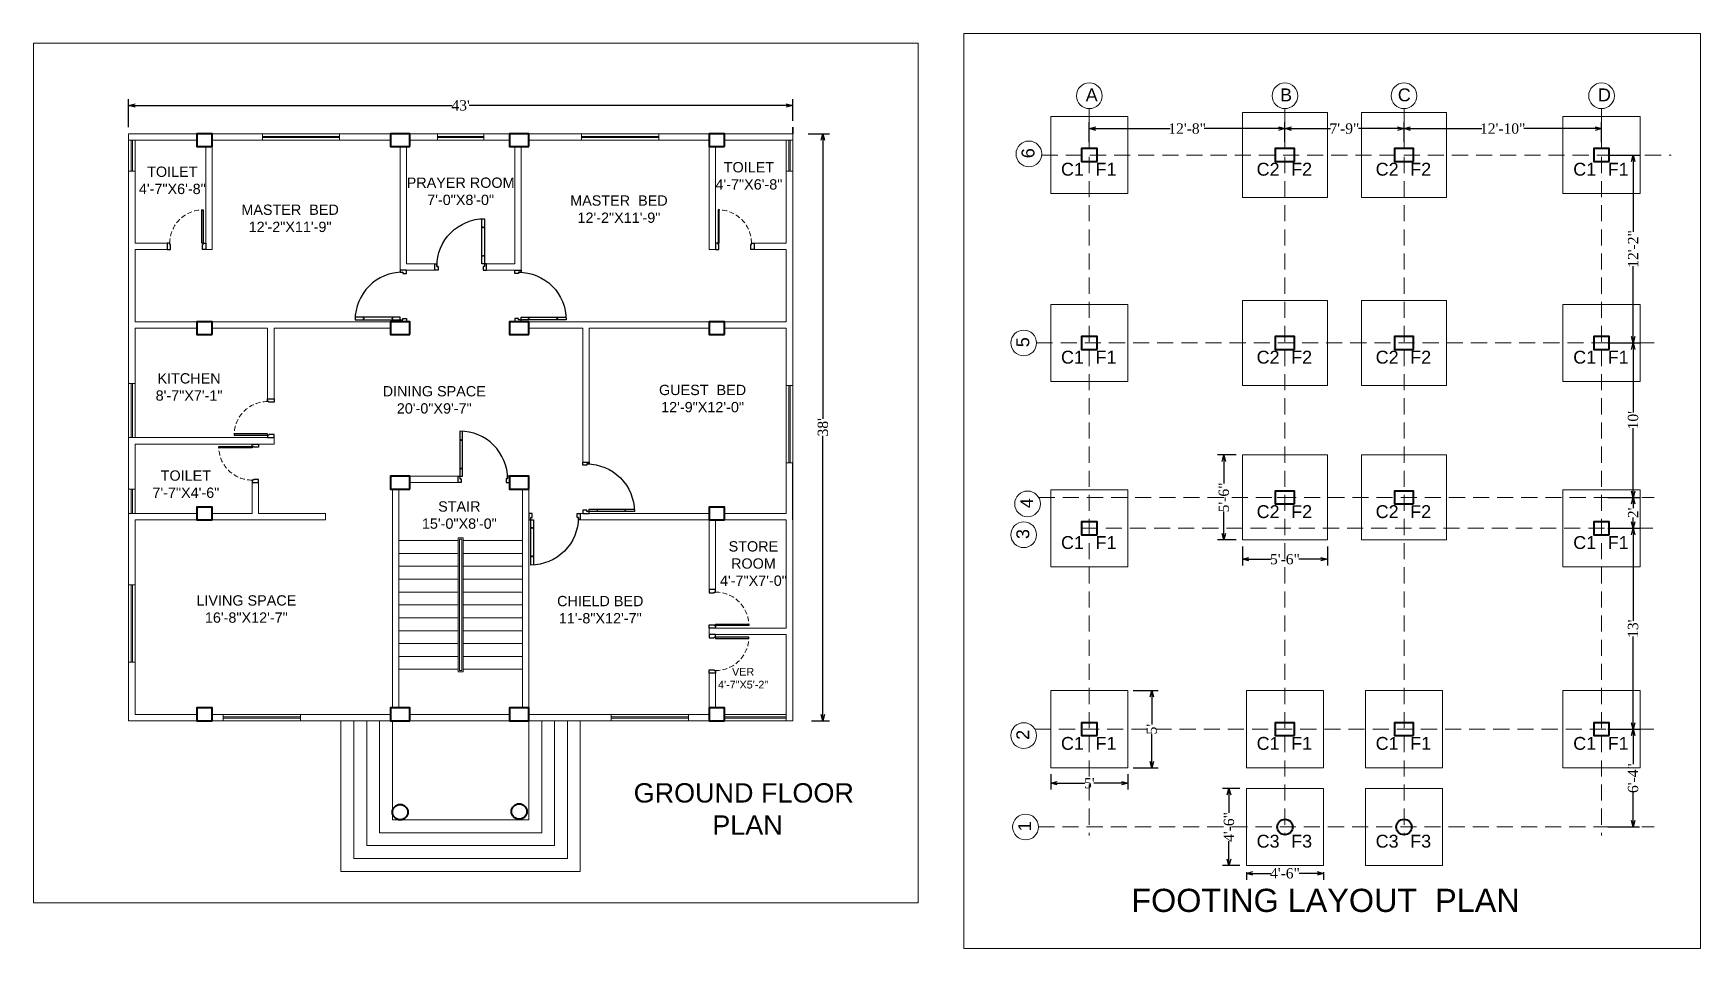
# Model space of a CAD drawing. Header units: inches. Extents: x -163735 to 106394, y -4543 to 35159.
# Drawn here: x -53164 to -51869, y 14918 to 15629 of the extents above; entities that cross this region are included whole.
import ezdxf

# ---------------------------------------------------------------- set-up
doc = ezdxf.new("R2010")
doc.units = ezdxf.units.IN
doc.header["$MEASUREMENT"] = 0
doc.linetypes.add('DASHED2', pattern=[0.375, 0.25, -0.125])
doc.linetypes.add('HIDDEN', pattern=[0.375, 0.25, -0.125])
for name, color, linetype, lineweight in [('A-illustr-FURNITURE', 34, 'Continuous', 0), ('COLUM', 1, 'Continuous', 0), ('Dimenson', 16, 'Continuous', 9), ('wall', 7, 'Continuous', 15), ('WALL 1', 5, 'Continuous', 20), ('wall hatch', 7, 'Continuous', 9)]:
    doc.layers.add(name, color=color, linetype=linetype, lineweight=lineweight)
doc.layers.add('door', color=210, linetype='Continuous')
doc.styles.get("Standard").update_dxf_attribs({"font": 'times.ttf'})
doc.styles.add('style1', font='swissbo.ttf')
doc.dimstyles.new('FEET', dxfattribs={"dimtxt": 8, "dimasz": 5, "dimexe": 5, "dimexo": 5, "dimgap": 0.09, "dimtad": 0, "dimdec": 0, "dimzin": 0, "dimdsep": 46, "dimlunit": 4, "dimtxsty": 'Standard', "dimblk": 'OPEN30', "dimcen": 0.09, "dimadec": 0, "dimazin": 0, "dimtfac": 1, "dimtdec": 0, "dimtofl": 0, "dimtmove": 0, "dimatfit": 3, "dimfxl": 0.18, "dimtolj": 1, "dimtzin": 0, "dimarcsym": 0})

# ---------------------------------------------------------------- blocks, each defined once
blk = doc.blocks.new('D540')
at = {"layer": 'door', "linetype": 'Continuous'}
for p, q in [((1.5, 33.4), (2.2, 33.4)), ((2.2, 33.4), (2.2, 32.9)), ((2.2, 32.9), (2.8, 32.9)), ((2.8, 32.9), (2.8, 33.4)), ((2.8, 33.4), (3.5, 33.4)), ((1.5, 10.8), (2.2, 10.8)), ((2.2, 11.3), (2.8, 11.3)), ((2.2, 10.8), (2.2, 11.3)), ((2.8, 11.3), (2.8, 10.8)), ((2.8, 10.8), (3.5, 10.8))]:
    blk.add_line(p, q, dxfattribs=at)
at = {"layer": 'door'}
blk.add_lwpolyline([(38.5, 3, 0.414214), (1.5, 40), (1.5, 5), (3.5, 5), (3.5, 39.9)], format="xyb", dxfattribs=at)
for points in [[(2.5, 3), (2.5, 0), (0, 0), (0, 5), (1.5, 5), (1.5, 3)], [(37.5, 3), (37.5, 0), (40, 0), (40, 5), (38.5, 5), (38.5, 3)]]:
    blk.add_lwpolyline(points, close=True, dxfattribs=at)
blk = doc.blocks.new('Door-26')
at = {"layer": 'door'}
for points in [[(-4, 27.5), (-4, 28), (-5, 28), (-5, 30), (0, 30), (0, 27.5)], [(-5, 3), (-31, 3), (-31, 2), (-5, 2)], [(-4, 2.5), (-4, 2), (-5, 2), (-5, 0), (0, 0), (0, 2.5)]]:
    blk.add_lwpolyline(points, close=True, dxfattribs=at)
at = {"layer": 'door', "linetype": 'DASHED2', "lineweight": 9, "ltscale": 15}
blk.add_arc((-5, 2), 26, 90, 180, dxfattribs=at)
blk = doc.blocks.new('_Open30')
at = {"color": 0, "linetype": 'ByBlock', "lineweight": -2}
for p, q in [((-1, 0.27), (0, 0)), ((0, 0), (-1, -0.27)), ((0, 0), (-1, 0))]:
    blk.add_line(p, q, dxfattribs=at)
blk = doc.blocks.new('*D278')
at = {"layer": 'Defpoints', "color": 0, "lineweight": 30}
for p in [(-52574.5, 15573), (-53090.5, 15551), (-52574.5, 15556)]:
    blk.add_point(p, dxfattribs=at)
at = {"layer": 'wall', "color": 0, "lineweight": -2}
for p, q in [((-53090.5, 15556), (-53090.5, 15578)), ((-53085.5, 15573), (-52839.2, 15573)), ((-52579.5, 15573), (-52825.8, 15573)), ((-52574.5, 15561), (-52574.5, 15578))]:
    blk.add_line(p, q, dxfattribs=at)
at = {"layer": 'wall', "color": 0, "lineweight": -2, "xscale": 5, "yscale": 5, "zscale": 5, "rotation": 180}
blk.add_blockref('_Open30', (-53090.5, 15573), dxfattribs=at)
at = {"layer": 'wall', "color": 0, "lineweight": -2, "xscale": 5, "yscale": 5, "zscale": 5}
blk.add_blockref('_Open30', (-52574.5, 15573), dxfattribs=at)
at = {"layer": 'wall', "color": 0, "lineweight": 30, "insert": (-52832.5, 15573), "char_height": 8, "attachment_point": 5}
blk.add_mtext("\\A1;43'", dxfattribs=at)
blk = doc.blocks.new('*D279')
at = {"layer": 'Defpoints', "color": 0, "lineweight": 30}
for p in [(-52192, 15555), (-52344, 15539.5), (-52192, 15539.5)]:
    blk.add_point(p, dxfattribs=at)
at = {"layer": 'wall', "color": 0, "lineweight": -2}
for p, q in [((-52344, 15544.5), (-52344, 15560)), ((-52192, 15544.5), (-52192, 15560)), ((-52339, 15555), (-52281.3, 15555)), ((-52197, 15555), (-52254.7, 15555))]:
    blk.add_line(p, q, dxfattribs=at)
at = {"layer": 'wall', "color": 0, "lineweight": -2, "xscale": 5, "yscale": 5, "zscale": 5, "rotation": 180}
blk.add_blockref('_Open30', (-52344, 15555), dxfattribs=at)
at = {"layer": 'wall', "color": 0, "lineweight": -2, "xscale": 5, "yscale": 5, "zscale": 5}
blk.add_blockref('_Open30', (-52192, 15555), dxfattribs=at)
at = {"layer": 'wall', "color": 0, "lineweight": 30, "insert": (-52268, 15555), "char_height": 8, "attachment_point": 5}
blk.add_mtext('\\A1;12\'-8"', dxfattribs=at)
blk = doc.blocks.new('*D280')
at = {"layer": 'Defpoints', "color": 0, "lineweight": 30}
for p in [(-52099.5, 15555), (-52192, 15539.5), (-52099.5, 15539.5)]:
    blk.add_point(p, dxfattribs=at)
at = {"layer": 'wall', "color": 0, "lineweight": -2}
for p, q in [((-52192, 15544.5), (-52192, 15560)), ((-52099.5, 15544.5), (-52099.5, 15560)), ((-52187, 15555), (-52156.6, 15555)), ((-52104.5, 15555), (-52134.9, 15555))]:
    blk.add_line(p, q, dxfattribs=at)
at = {"layer": 'wall', "color": 0, "lineweight": -2, "xscale": 5, "yscale": 5, "zscale": 5, "rotation": 180}
blk.add_blockref('_Open30', (-52192, 15555), dxfattribs=at)
at = {"layer": 'wall', "color": 0, "lineweight": -2, "xscale": 5, "yscale": 5, "zscale": 5}
blk.add_blockref('_Open30', (-52099.5, 15555), dxfattribs=at)
at = {"layer": 'wall', "color": 0, "lineweight": 30, "insert": (-52145.8, 15555), "char_height": 8, "attachment_point": 5}
blk.add_mtext('\\A1;7\'-9"', dxfattribs=at)
blk = doc.blocks.new('*D281')
at = {"layer": 'Defpoints', "color": 0, "lineweight": 30}
for p in [(-51946, 15555), (-52099.5, 15539.5), (-51946, 15539.5)]:
    blk.add_point(p, dxfattribs=at)
at = {"layer": 'wall', "color": 0, "lineweight": -2}
for p, q in [((-52099.5, 15544.5), (-52099.5, 15560)), ((-51946, 15544.5), (-51946, 15560)), ((-52094.5, 15555), (-52039, 15555)), ((-51951, 15555), (-52006.5, 15555))]:
    blk.add_line(p, q, dxfattribs=at)
at = {"layer": 'wall', "color": 0, "lineweight": -2, "xscale": 5, "yscale": 5, "zscale": 5, "rotation": 180}
blk.add_blockref('_Open30', (-52099.5, 15555), dxfattribs=at)
at = {"layer": 'wall', "color": 0, "lineweight": -2, "xscale": 5, "yscale": 5, "zscale": 5}
blk.add_blockref('_Open30', (-51946, 15555), dxfattribs=at)
at = {"layer": 'wall', "color": 0, "lineweight": 30, "insert": (-52022.8, 15555), "char_height": 8, "attachment_point": 5}
blk.add_mtext('\\A1;12\'-10"', dxfattribs=at)
blk = doc.blocks.new('*D282')
at = {"layer": 'Defpoints', "color": 0, "lineweight": 30}
for p in [(-51946, 15534.5), (-51946, 15388.5), (-51921.5, 15388.5)]:
    blk.add_point(p, dxfattribs=at)
at = {"layer": 'wall', "color": 0, "lineweight": -2}
for p, q in [((-51941, 15534.5), (-51916.5, 15534.5)), ((-51921.5, 15529.5), (-51921.5, 15474.8)), ((-51921.5, 15393.5), (-51921.5, 15448.2)), ((-51941, 15388.5), (-51916.5, 15388.5))]:
    blk.add_line(p, q, dxfattribs=at)
at = {"layer": 'wall', "color": 0, "lineweight": -2, "xscale": 5, "yscale": 5, "zscale": 5}
for p, rotation in [((-51921.5, 15534.5), 90), ((-51921.5, 15388.5), 270)]:
    blk.add_blockref('_Open30', p, dxfattribs=dict(at, rotation=rotation))
at = {"layer": 'wall', "color": 0, "lineweight": 30, "insert": (-51921.5, 15461.5), "char_height": 8, "attachment_point": 5, "rotation": 90}
blk.add_mtext('\\A1;12\'-2"', dxfattribs=at)
blk = doc.blocks.new('*D283')
at = {"layer": 'Defpoints', "color": 0, "lineweight": 30}
for p in [(-51946, 15388.5), (-51946, 15268.5), (-51921.5, 15268.5)]:
    blk.add_point(p, dxfattribs=at)
at = {"layer": 'wall', "color": 0, "lineweight": -2}
for p, q in [((-51941, 15388.5), (-51916.5, 15388.5)), ((-51921.5, 15383.5), (-51921.5, 15334.6)), ((-51921.5, 15273.5), (-51921.5, 15322.4)), ((-51941, 15268.5), (-51916.5, 15268.5))]:
    blk.add_line(p, q, dxfattribs=at)
at = {"layer": 'wall', "color": 0, "lineweight": -2, "xscale": 5, "yscale": 5, "zscale": 5}
for p, rotation in [((-51921.5, 15388.5), 90), ((-51921.5, 15268.5), 270)]:
    blk.add_blockref('_Open30', p, dxfattribs=dict(at, rotation=rotation))
at = {"layer": 'wall', "color": 0, "lineweight": 30, "insert": (-51921.5, 15328.5), "char_height": 8, "attachment_point": 5, "rotation": 90}
blk.add_mtext("\\A1;10'", dxfattribs=at)
blk = doc.blocks.new('*D284')
at = {"layer": 'Defpoints', "color": 0, "lineweight": 30}
for p in [(-51946, 15268.5), (-51946, 15244.5), (-51921.5, 15244.5)]:
    blk.add_point(p, dxfattribs=at)
at = {"layer": 'wall', "color": 0, "lineweight": -2}
for p, q in [((-51941, 15268.5), (-51916.5, 15268.5)), ((-51921.5, 15263.5), (-51921.5, 15260.2)), ((-51921.5, 15249.5), (-51921.5, 15252.8)), ((-51941, 15244.5), (-51916.5, 15244.5))]:
    blk.add_line(p, q, dxfattribs=at)
at = {"layer": 'wall', "color": 0, "lineweight": -2, "xscale": 5, "yscale": 5, "zscale": 5}
for p, rotation in [((-51921.5, 15268.5), 90), ((-51921.5, 15244.5), 270)]:
    blk.add_blockref('_Open30', p, dxfattribs=dict(at, rotation=rotation))
at = {"layer": 'wall', "color": 0, "lineweight": 30, "insert": (-51921.5, 15256.5), "char_height": 8, "attachment_point": 5, "rotation": 90}
blk.add_mtext("\\A1;2'", dxfattribs=at)
blk = doc.blocks.new('*D285')
at = {"layer": 'Defpoints', "color": 0, "lineweight": 30}
for p in [(-51946, 15244.5), (-51946, 15088.5), (-51921.5, 15088.5)]:
    blk.add_point(p, dxfattribs=at)
at = {"layer": 'wall', "color": 0, "lineweight": -2}
for p, q in [((-51941, 15244.5), (-51916.5, 15244.5)), ((-51921.5, 15239.5), (-51921.5, 15172.6)), ((-51921.5, 15093.5), (-51921.5, 15160.4)), ((-51941, 15088.5), (-51916.5, 15088.5))]:
    blk.add_line(p, q, dxfattribs=at)
at = {"layer": 'wall', "color": 0, "lineweight": -2, "xscale": 5, "yscale": 5, "zscale": 5}
for p, rotation in [((-51921.5, 15244.5), 90), ((-51921.5, 15088.5), 270)]:
    blk.add_blockref('_Open30', p, dxfattribs=dict(at, rotation=rotation))
at = {"layer": 'wall', "color": 0, "lineweight": 30, "insert": (-51921.5, 15166.5), "char_height": 8, "attachment_point": 5, "rotation": 90}
blk.add_mtext("\\A1;13'", dxfattribs=at)
blk = doc.blocks.new('*D286')
at = {"layer": 'Defpoints', "color": 0, "lineweight": 30}
for p in [(-51946, 15088.5), (-51946, 15012.5), (-51921.5, 15012.5)]:
    blk.add_point(p, dxfattribs=at)
at = {"layer": 'wall', "color": 0, "lineweight": -2}
for p, q in [((-51941, 15088.5), (-51916.5, 15088.5)), ((-51921.5, 15083.5), (-51921.5, 15061.3)), ((-51921.5, 15017.5), (-51921.5, 15039.7)), ((-51941, 15012.5), (-51916.5, 15012.5))]:
    blk.add_line(p, q, dxfattribs=at)
at = {"layer": 'wall', "color": 0, "lineweight": -2, "xscale": 5, "yscale": 5, "zscale": 5}
for p, rotation in [((-51921.5, 15088.5), 90), ((-51921.5, 15012.5), 270)]:
    blk.add_blockref('_Open30', p, dxfattribs=dict(at, rotation=rotation))
at = {"layer": 'wall', "color": 0, "lineweight": 30, "insert": (-51921.5, 15050.5), "char_height": 8, "attachment_point": 5, "rotation": 90}
blk.add_mtext('\\A1;6\'-4"', dxfattribs=at)
blk = doc.blocks.new('*D329')
at = {"layer": 'Defpoints', "color": 0, "lineweight": 30}
for p in [(-52567.5, 15551), (-52565, 15095), (-52551, 15095)]:
    blk.add_point(p, dxfattribs=at)
at = {"layer": 'wall', "color": 0, "lineweight": -2}
for p, q in [((-52562.5, 15551), (-52546, 15551)), ((-52551, 15546), (-52551, 15329.6)), ((-52551, 15100), (-52551, 15316.4)), ((-52560, 15095), (-52546, 15095))]:
    blk.add_line(p, q, dxfattribs=at)
at = {"layer": 'wall', "color": 0, "lineweight": -2, "xscale": 5, "yscale": 5, "zscale": 5}
for p, rotation in [((-52551, 15551), 90), ((-52551, 15095), 270)]:
    blk.add_blockref('_Open30', p, dxfattribs=dict(at, rotation=rotation))
at = {"layer": 'wall', "color": 0, "lineweight": 30, "insert": (-52551, 15323), "char_height": 8, "attachment_point": 5, "rotation": 90}
blk.add_mtext("\\A1;38'", dxfattribs=at)
blk = doc.blocks.new('*D421')
at = {"layer": 'Defpoints', "color": 0, "lineweight": 30}
for p in [(-52374, 15058.5), (-52314, 15058.5), (-52314, 15046.5)]:
    blk.add_point(p, dxfattribs=at)
at = {"layer": 'wall', "color": 0, "lineweight": -2}
for p, q in [((-52374, 15053.5), (-52374, 15041.5)), ((-52369, 15046.5), (-52347.6, 15046.5)), ((-52319, 15046.5), (-52340.4, 15046.5)), ((-52314, 15053.5), (-52314, 15041.5))]:
    blk.add_line(p, q, dxfattribs=at)
at = {"layer": 'wall', "color": 0, "lineweight": -2, "xscale": 5, "yscale": 5, "zscale": 5, "rotation": 180}
blk.add_blockref('_Open30', (-52374, 15046.5), dxfattribs=at)
at = {"layer": 'wall', "color": 0, "lineweight": -2, "xscale": 5, "yscale": 5, "zscale": 5}
blk.add_blockref('_Open30', (-52314, 15046.5), dxfattribs=at)
at = {"layer": 'wall', "color": 0, "lineweight": 30, "insert": (-52344, 15046.5), "char_height": 8, "attachment_point": 5}
blk.add_mtext("\\A1;5'", dxfattribs=at)
blk = doc.blocks.new('*D422')
at = {"layer": 'Defpoints', "color": 0, "lineweight": 30}
for p in [(-52315, 15118.5), (-52295.5, 15118.5), (-52315, 15058.5)]:
    blk.add_point(p, dxfattribs=at)
at = {"layer": 'wall', "color": 0, "lineweight": -2}
for p, q in [((-52310, 15118.5), (-52290.5, 15118.5)), ((-52295.5, 15113.5), (-52295.5, 15092.1)), ((-52295.5, 15063.5), (-52295.5, 15084.9)), ((-52310, 15058.5), (-52290.5, 15058.5))]:
    blk.add_line(p, q, dxfattribs=at)
at = {"layer": 'wall', "color": 0, "lineweight": -2, "xscale": 5, "yscale": 5, "zscale": 5}
for p, rotation in [((-52295.5, 15118.5), 90), ((-52295.5, 15058.5), 270)]:
    blk.add_blockref('_Open30', p, dxfattribs=dict(at, rotation=rotation))
at = {"layer": 'wall', "color": 0, "lineweight": 30, "insert": (-52295.5, 15088.5), "char_height": 8, "attachment_point": 5, "rotation": 90}
blk.add_mtext("\\A1;5'", dxfattribs=at)
blk = doc.blocks.new('*D423')
at = {"layer": 'Defpoints', "color": 0, "lineweight": 30}
for p in [(-52225, 15235.5), (-52159, 15235.5), (-52159, 15220.5)]:
    blk.add_point(p, dxfattribs=at)
at = {"layer": 'wall', "color": 0, "lineweight": -2}
for p, q in [((-52225, 15230.5), (-52225, 15215.5)), ((-52159, 15230.5), (-52159, 15215.5)), ((-52220, 15220.5), (-52202.8, 15220.5)), ((-52164, 15220.5), (-52181.2, 15220.5))]:
    blk.add_line(p, q, dxfattribs=at)
at = {"layer": 'wall', "color": 0, "lineweight": -2, "xscale": 5, "yscale": 5, "zscale": 5, "rotation": 180}
blk.add_blockref('_Open30', (-52225, 15220.5), dxfattribs=at)
at = {"layer": 'wall', "color": 0, "lineweight": -2, "xscale": 5, "yscale": 5, "zscale": 5}
blk.add_blockref('_Open30', (-52159, 15220.5), dxfattribs=at)
at = {"layer": 'wall', "color": 0, "lineweight": 30, "insert": (-52192, 15220.5), "char_height": 8, "attachment_point": 5}
blk.add_mtext('\\A1;5\'-6"', dxfattribs=at)
blk = doc.blocks.new('*D424')
at = {"layer": 'Defpoints', "color": 0, "lineweight": 30}
for p in [(-52225, 15301.5), (-52239.5, 15235.5), (-52225, 15235.5)]:
    blk.add_point(p, dxfattribs=at)
at = {"layer": 'wall', "color": 0, "lineweight": -2}
for p, q in [((-52230, 15301.5), (-52244.5, 15301.5)), ((-52239.5, 15296.5), (-52239.5, 15279.3)), ((-52239.5, 15240.5), (-52239.5, 15257.7)), ((-52230, 15235.5), (-52244.5, 15235.5))]:
    blk.add_line(p, q, dxfattribs=at)
at = {"layer": 'wall', "color": 0, "lineweight": -2, "xscale": 5, "yscale": 5, "zscale": 5}
for p, rotation in [((-52239.5, 15301.5), 90), ((-52239.5, 15235.5), 270)]:
    blk.add_blockref('_Open30', p, dxfattribs=dict(at, rotation=rotation))
at = {"layer": 'wall', "color": 0, "lineweight": 30, "insert": (-52239.5, 15268.5), "char_height": 8, "attachment_point": 5, "rotation": 90}
blk.add_mtext('\\A1;5\'-6"', dxfattribs=at)
blk = doc.blocks.new('*D425')
at = {"layer": 'Defpoints', "color": 0, "lineweight": 30}
for p in [(-52222, 14982.5), (-52162, 14982.5), (-52162, 14976.5)]:
    blk.add_point(p, dxfattribs=at)
at = {"layer": 'wall', "color": 0, "lineweight": -2}
for p, q in [((-52222, 14977.5), (-52222, 14971.5)), ((-52217, 14976.5), (-52203, 14976.5)), ((-52167, 14976.5), (-52181, 14976.5)), ((-52162, 14977.5), (-52162, 14971.5))]:
    blk.add_line(p, q, dxfattribs=at)
at = {"layer": 'wall', "color": 0, "lineweight": -2, "xscale": 5, "yscale": 5, "zscale": 5, "rotation": 180}
blk.add_blockref('_Open30', (-52222, 14976.5), dxfattribs=at)
at = {"layer": 'wall', "color": 0, "lineweight": -2, "xscale": 5, "yscale": 5, "zscale": 5}
blk.add_blockref('_Open30', (-52162, 14976.5), dxfattribs=at)
at = {"layer": 'wall', "color": 0, "lineweight": 30, "insert": (-52192, 14976.5), "char_height": 8, "attachment_point": 5}
blk.add_mtext('\\A1;4\'-6"', dxfattribs=at)
blk = doc.blocks.new('*D426')
at = {"layer": 'Defpoints', "color": 0, "lineweight": 30}
for p in [(-52222, 15042.5), (-52235.5, 14982.5), (-52222, 14982.5)]:
    blk.add_point(p, dxfattribs=at)
at = {"layer": 'wall', "color": 0, "lineweight": -2}
for p, q in [((-52227, 15042.5), (-52240.5, 15042.5)), ((-52235.5, 15037.5), (-52235.5, 15023.5)), ((-52235.5, 14987.5), (-52235.5, 15001.5)), ((-52227, 14982.5), (-52240.5, 14982.5))]:
    blk.add_line(p, q, dxfattribs=at)
at = {"layer": 'wall', "color": 0, "lineweight": -2, "xscale": 5, "yscale": 5, "zscale": 5}
for p, rotation in [((-52235.5, 15042.5), 90), ((-52235.5, 14982.5), 270)]:
    blk.add_blockref('_Open30', p, dxfattribs=dict(at, rotation=rotation))
at = {"layer": 'wall', "color": 0, "lineweight": 30, "insert": (-52235.5, 15012.5), "char_height": 8, "attachment_point": 5, "rotation": 90}
blk.add_mtext('\\A1;4\'-6"', dxfattribs=at)

msp = doc.modelspace()

# ---------------------------------------------------------------- linework, layer by layer
at = {"color": 1, "lineweight": 40}
for points in [[(-53025.5, 15541), (-53025.5, 15551), (-53037.5, 15551), (-53037.5, 15541)], [(-52872, 15541), (-52872, 15551), (-52887, 15551), (-52887, 15541)], [(-52779.5, 15541), (-52779.5, 15551), (-52794.5, 15551), (-52794.5, 15541)], [(-52627.5, 15541), (-52627.5, 15551), (-52639.5, 15551), (-52639.5, 15541)], [(-52338, 15529.5), (-52338, 15539.5), (-52350, 15539.5), (-52350, 15529.5)], [(-52184.5, 15529.5), (-52184.5, 15539.5), (-52199.5, 15539.5), (-52199.5, 15529.5)], [(-52092, 15529.5), (-52092, 15539.5), (-52107, 15539.5), (-52107, 15529.5)], [(-51940, 15529.5), (-51940, 15539.5), (-51952, 15539.5), (-51952, 15529.5)], [(-53025.5, 15395), (-53025.5, 15405), (-53037.5, 15405), (-53037.5, 15395)], [(-52872, 15395), (-52872, 15405), (-52887, 15405), (-52887, 15395)], [(-52779.5, 15395), (-52779.5, 15405), (-52794.5, 15405), (-52794.5, 15395)], [(-52627.5, 15395), (-52627.5, 15405), (-52639.5, 15405), (-52639.5, 15395)], [(-52338, 15383.5), (-52338, 15393.5), (-52350, 15393.5), (-52350, 15383.5)], [(-52184.5, 15383.5), (-52184.5, 15393.5), (-52199.5, 15393.5), (-52199.5, 15383.5)], [(-52184.5, 15383.5), (-52184.5, 15393.5), (-52199.5, 15393.5), (-52199.5, 15383.5)], [(-52092, 15383.5), (-52092, 15393.5), (-52107, 15393.5), (-52107, 15383.5)], [(-51940, 15383.5), (-51940, 15393.5), (-51952, 15393.5), (-51952, 15383.5)], [(-52872, 15275), (-52872, 15285), (-52887, 15285), (-52887, 15275)], [(-52779.5, 15275), (-52779.5, 15285), (-52794.5, 15285), (-52794.5, 15275)], [(-53025.5, 15251), (-53025.5, 15261), (-53037.5, 15261), (-53037.5, 15251)], [(-52627.5, 15251), (-52627.5, 15261), (-52639.5, 15261), (-52639.5, 15251)], [(-52184.5, 15263.5), (-52184.5, 15273.5), (-52199.5, 15273.5), (-52199.5, 15263.5)], [(-52092, 15263.5), (-52092, 15273.5), (-52107, 15273.5), (-52107, 15263.5)], [(-52338, 15239.5), (-52338, 15249.5), (-52350, 15249.5), (-52350, 15239.5)], [(-51940, 15239.5), (-51940, 15249.5), (-51952, 15249.5), (-51952, 15239.5)], [(-53025.5, 15095), (-53025.5, 15105), (-53037.5, 15105), (-53037.5, 15095)], [(-52872, 15095), (-52872, 15105), (-52887, 15105), (-52887, 15095)], [(-52779.5, 15095), (-52779.5, 15105), (-52794.5, 15105), (-52794.5, 15095)], [(-52627.5, 15095), (-52627.5, 15105), (-52639.5, 15105), (-52639.5, 15095)], [(-52338, 15083.5), (-52338, 15093.5), (-52350, 15093.5), (-52350, 15083.5)], [(-52184.5, 15083.5), (-52184.5, 15093.5), (-52199.5, 15093.5), (-52199.5, 15083.5)], [(-52092, 15083.5), (-52092, 15093.5), (-52107, 15093.5), (-52107, 15083.5)], [(-51940, 15083.5), (-51940, 15093.5), (-51952, 15093.5), (-51952, 15083.5)]]:
    msp.add_lwpolyline(points, close=True, dxfattribs=at)
for centre in [(-52879.5, 15024), (-52787, 15024.5), (-52192, 15012.5), (-52099.5, 15012.5)]:
    msp.add_circle(centre, 6, dxfattribs=at)
at = {"layer": 'Dimenson', "color": 4, "linetype": 'ByBlock'}
for points in [[(-52441.5, 15629), (-51869, 15629), (-51869, 14918), (-52441.5, 14918)], [(-53164.5, 15621.5), (-52477, 15621.5), (-52477, 14953.5), (-53164.5, 14953.5)], [(-52374, 15504.5), (-52314, 15504.5), (-52314, 15564.5), (-52374, 15564.5)], [(-52225, 15501.5), (-52159, 15501.5), (-52159, 15567.5), (-52225, 15567.5)], [(-52132.5, 15501.5), (-52066.5, 15501.5), (-52066.5, 15567.5), (-52132.5, 15567.5)], [(-51976, 15504.5), (-51916, 15504.5), (-51916, 15564.5), (-51976, 15564.5)], [(-52374, 15358.5), (-52314, 15358.5), (-52314, 15418.5), (-52374, 15418.5)], [(-52225, 15355.5), (-52159, 15355.5), (-52159, 15421.5), (-52225, 15421.5)], [(-52132.5, 15355.5), (-52066.5, 15355.5), (-52066.5, 15421.5), (-52132.5, 15421.5)], [(-51976, 15358.5), (-51916, 15358.5), (-51916, 15418.5), (-51976, 15418.5)], [(-52225, 15235.5), (-52159, 15235.5), (-52159, 15301.5), (-52225, 15301.5)], [(-52132.5, 15235.5), (-52066.5, 15235.5), (-52066.5, 15301.5), (-52132.5, 15301.5)], [(-52374, 15214.5), (-52314, 15214.5), (-52314, 15274.5), (-52374, 15274.5)], [(-51976, 15214.5), (-51916, 15214.5), (-51916, 15274.5), (-51976, 15274.5)], [(-52374, 15058.5), (-52314, 15058.5), (-52314, 15118.5), (-52374, 15118.5)], [(-52222, 15058.5), (-52162, 15058.5), (-52162, 15118.5), (-52222, 15118.5)], [(-52129.5, 15058.5), (-52069.5, 15058.5), (-52069.5, 15118.5), (-52129.5, 15118.5)], [(-51976, 15058.5), (-51916, 15058.5), (-51916, 15118.5), (-51976, 15118.5)], [(-52222, 14982.5), (-52162, 14982.5), (-52162, 15042.5), (-52222, 15042.5)], [(-52129.5, 14982.5), (-52069.5, 14982.5), (-52069.5, 15042.5), (-52129.5, 15042.5)]]:
    msp.add_lwpolyline(points, close=True, dxfattribs=at)
at = {"layer": 'wall', "color": 4, "linetype": 'HIDDEN', "ltscale": 50}
for p, q in [((-52344, 15570.5), (-52344, 15006)), ((-52192, 15570.5), (-52192, 15006)), ((-52099.5, 15570.5), (-52099.5, 15006)), ((-51946, 15570.5), (-51946, 15006)), ((-52381, 15534.5), (-51892, 15534.5)), ((-52385, 15388.5), (-51905, 15388.5)), ((-52383.34, 15268.5), (-51905, 15268.5)), ((-52350, 15244.5), (-51905, 15244.5)), ((-52386.34, 15088.5), (-51905.5, 15088.5)), ((-52383.57, 15012.5), (-51905, 15012.5))]:
    msp.add_line(p, q, dxfattribs=at)
at = {"layer": 'wall'}
for p, q in [((-53090.5, 15551), (-53037.5, 15551)), ((-53090.5, 15551), (-53090.5, 15546)), ((-53090.5, 15546), (-53037.5, 15546)), ((-52986.5, 15551), (-53030.5, 15551)), ((-53025.5, 15546), (-53025.5, 15461)), ((-52986.5, 15546), (-53025.5, 15546)), ((-52986.5, 15546), (-52986.5, 15551)), ((-52926.5, 15546), (-52926.5, 15551)), ((-52850.5, 15551), (-52926.5, 15551)), ((-52887, 15546), (-52926.5, 15546)), ((-52850.5, 15546), (-52872, 15546)), ((-52850.5, 15546), (-52850.5, 15551)), ((-52814.5, 15546), (-52814.5, 15551)), ((-52738.5, 15551), (-52814.5, 15551)), ((-52794.5, 15546), (-52814.5, 15546)), ((-52738.5, 15546), (-52779.5, 15546)), ((-52738.5, 15546), (-52738.5, 15551)), ((-52622.5, 15551), (-52678.5, 15551)), ((-52678.5, 15546), (-52678.5, 15551)), ((-52639.5, 15546), (-52678.5, 15546)), ((-52574.5, 15551), (-52637.5, 15551)), ((-52574.5, 15546), (-52627.5, 15546)), ((-52574.5, 15551), (-52574.5, 15546)), ((-53030.5, 15541), (-53030.5, 15461)), ((-52879.5, 15445), (-52879.5, 15541)), ((-52874.5, 15450), (-52874.5, 15541)), ((-52790.5, 15450), (-52790.5, 15541)), ((-52785.5, 15445), (-52785.5, 15541)), ((-52639.5, 15541), (-52639.5, 15461)), ((-52634.5, 15541), (-52634.5, 15461)), ((-53090.5, 15522), (-53090.5, 15495)), ((-53090.5, 15522), (-53090.5, 15489)), ((-53090.5, 15522), (-53085.5, 15522)), ((-53085.5, 15527), (-53085.5, 15466)), ((-52579.5, 15522), (-52579.5, 15504.69)), ((-52579.5, 15522), (-52579.5, 15466)), ((-52574.5, 15522), (-52579.5, 15522)), ((-52574.5, 15522), (-52574.5, 15489)), ((-53090.5, 15489), (-53090.5, 15405)), ((-53085.5, 15490), (-53085.5, 15489)), ((-52574.5, 15489), (-52574.5, 15405)), ((-53085.5, 15466), (-53060.5, 15466)), ((-53085.5, 15461), (-53060.5, 15461)), ((-53085.5, 15461), (-53085.5, 15405)), ((-53060.5, 15466), (-53060.5, 15461)), ((-53030.5, 15461), (-53025.5, 15461)), ((-52634.5, 15461), (-52639.5, 15461)), ((-52604.5, 15466), (-52604.5, 15461)), ((-52579.5, 15466), (-52604.5, 15466)), ((-52579.5, 15461), (-52604.5, 15461)), ((-52579.5, 15461), (-52579.5, 15405)), ((-52879.5, 15445), (-52852.5, 15445)), ((-52874.5, 15450), (-52852.5, 15450)), ((-52852.5, 15450), (-52852.5, 15445)), ((-52812.5, 15450), (-52812.5, 15445)), ((-52812.5, 15450), (-52790.5, 15450)), ((-52812.5, 15445), (-52785.5, 15445)), ((-53090.5, 15405), (-53090.5, 15352)), ((-53085.5, 15405), (-53037.5, 15405)), ((-53030.5, 15405), (-52880.5, 15405)), ((-52784.5, 15405), (-52634.5, 15405)), ((-52627.5, 15405), (-52579.5, 15405)), ((-52574.5, 15355.5), (-52574.5, 15405)), ((-53085.5, 15400), (-53037.5, 15400)), ((-53085.5, 15400), (-53085.5, 15357)), ((-53025.5, 15400), (-52982.5, 15400)), ((-52982.5, 15400), (-52982.5, 15345)), ((-52977.5, 15400), (-52977.5, 15345)), ((-52977.5, 15400), (-52887, 15400)), ((-52779.5, 15400), (-52737.5, 15400)), ((-52737.5, 15296), (-52737.5, 15400)), ((-52732.5, 15296), (-52732.5, 15400)), ((-52732.5, 15400), (-52639.5, 15400)), ((-52732.5, 15400), (-52711.5, 15400)), ((-52627.5, 15400), (-52579.5, 15400)), ((-52579.5, 15355.5), (-52579.5, 15400)), ((-53090.5, 15357), (-53085.5, 15357)), ((-52579.5, 15355.5), (-52574.5, 15355.5)), ((-52982.5, 15345), (-52977.5, 15345)), ((-53090.5, 15315), (-52977.5, 15315)), ((-53090.5, 15315), (-53090.5, 15275)), ((-52977.5, 15315), (-52977.5, 15310)), ((-53085.5, 15310), (-53030.5, 15310)), ((-53085.5, 15310), (-53085.5, 15275)), ((-53030.5, 15310), (-52977.5, 15310)), ((-52579.5, 15256), (-52579.5, 15295.5)), ((-52579.5, 15295.5), (-52574.5, 15295.5)), ((-52574.5, 15246), (-52574.5, 15295.5)), ((-53090.5, 15275), (-53085.5, 15275)), ((-52994.5, 15280), (-52994.5, 15256)), ((-52994.5, 15280), (-52989.5, 15280)), ((-52989.5, 15280), (-52989.5, 15256)), ((-52885.5, 15285), (-52873.5, 15285)), ((-52885.5, 15285), (-52880.5, 15285)), ((-52885.5, 15105), (-52885.5, 15275)), ((-52880.5, 15105), (-52880.5, 15275)), ((-52872.5, 15285), (-52834.5, 15285)), ((-52872, 15280), (-52833.5, 15280)), ((-52784.5, 15105), (-52784.5, 15275)), ((-52779.5, 15105), (-52779.5, 15285)), ((-52574.5, 15251), (-52574.5, 15275)), ((-52198, 15268.5), (-52186, 15268.5)), ((-52198, 15268.5), (-52193, 15268.5)), ((-53090.5, 15256), (-53090.5, 15200.5)), ((-53090.5, 15256), (-53037.5, 15256)), ((-53085.5, 15251), (-53037.5, 15251)), ((-53085.5, 15251), (-52937.5, 15251)), ((-53085.5, 15251), (-53085.5, 15200.5)), ((-53025.5, 15256), (-53021.5, 15256)), ((-53025.5, 15256), (-52994.5, 15256)), ((-53025.5, 15256), (-52994.5, 15256)), ((-52989.5, 15256), (-52937.5, 15256)), ((-52989.5, 15256), (-52937.5, 15256)), ((-52937.5, 15251), (-52937.5, 15256)), ((-52739.5, 15256), (-52639.5, 15256)), ((-52739.5, 15256), (-52639.5, 15256)), ((-52739.5, 15251), (-52739.5, 15256)), ((-52739.5, 15251), (-52627.5, 15251)), ((-52639.5, 15197), (-52639.5, 15251)), ((-52634.5, 15197), (-52634.5, 15251)), ((-52627.5, 15256), (-52579.5, 15256)), ((-52627.5, 15251), (-52579.5, 15251)), ((-52579.5, 15167), (-52579.5, 15251)), ((-52579.5, 15167), (-52579.5, 15251)), ((-52574.5, 15162), (-52574.5, 15251)), ((-52574.5, 15162), (-52574.5, 15251)), ((-52880.5, 15235), (-52834.5, 15235)), ((-52880.5, 15235), (-52879.5, 15235)), ((-52880.5, 15225), (-52834.5, 15225)), ((-52830.5, 15235), (-52784.5, 15235)), ((-52830.5, 15225), (-52784.5, 15225)), ((-52880.5, 15215), (-52834.5, 15215)), ((-52830.5, 15215), (-52784.5, 15215)), ((-53085.5, 15200.5), (-53090.5, 15200.5)), ((-52880.5, 15205), (-52834.5, 15205)), ((-52830.5, 15205), (-52784.5, 15205)), ((-52880.5, 15195), (-52834.5, 15195)), ((-52880.5, 15185), (-52834.5, 15185)), ((-52830.5, 15195), (-52784.5, 15195)), ((-52830.5, 15185), (-52784.5, 15185)), ((-52880.5, 15175), (-52834.5, 15175)), ((-52830.5, 15175), (-52784.5, 15175)), ((-52880.5, 15165), (-52834.5, 15165)), ((-52830.5, 15165), (-52784.5, 15165)), ((-52639.5, 15167), (-52579.5, 15167)), ((-52639.5, 15162), (-52639.5, 15167)), ((-52639.5, 15162), (-52579.5, 15162)), ((-52579.5, 15162), (-52579.5, 15095)), ((-52574.5, 15162), (-52574.5, 15095)), ((-52880.5, 15155), (-52834.5, 15155)), ((-52880.5, 15145), (-52834.5, 15145)), ((-52830.5, 15155), (-52784.5, 15155)), ((-52830.5, 15145), (-52784.5, 15145)), ((-53085.5, 15140.5), (-53090.5, 15140.5)), ((-53090.5, 15140.5), (-53090.5, 15095)), ((-53085.5, 15140.5), (-53085.5, 15100)), ((-52880.5, 15135), (-52834.5, 15135)), ((-52830.5, 15135), (-52784.5, 15135)), ((-52639.5, 15105), (-52639.5, 15132)), ((-52634.5, 15105), (-52634.5, 15132)), ((-53090.5, 15095), (-53017, 15095)), ((-53085.5, 15100), (-53037.5, 15100)), ((-53085.5, 15100), (-53042.5, 15100)), ((-53025.5, 15100), (-53017, 15100)), ((-53025.5, 15100), (-53017, 15100)), ((-53017, 15100), (-53017, 15095)), ((-52957, 15100), (-52957, 15095)), ((-52957, 15100), (-52887, 15100)), ((-52957, 15100), (-52887, 15100)), ((-52957, 15095), (-52715.5, 15095)), ((-52925.5, 15095), (-52925.5, 14978)), ((-52915.5, 15095), (-52915.5, 14988)), ((-52905.5, 15095), (-52905.5, 14998)), ((-52895.5, 15095), (-52895.5, 15008)), ((-52885.5, 15095), (-52885.5, 15018)), ((-52872, 15100), (-52794.5, 15100)), ((-52872, 15100), (-52794.5, 15100)), ((-52779.5, 15100), (-52715.5, 15100)), ((-52779.5, 15100), (-52715.5, 15100)), ((-52779.5, 15095), (-52779.5, 15018)), ((-52769.5, 15095), (-52769.5, 15008)), ((-52769.5, 15095), (-52769.5, 15018)), ((-52759.5, 15095), (-52759.5, 14998)), ((-52759.5, 15095), (-52759.5, 15018)), ((-52749.5, 15095), (-52749.5, 14988)), ((-52739.5, 15095), (-52739.5, 14978)), ((-52715.5, 15100), (-52715.5, 15095)), ((-52655.5, 15100), (-52655.5, 15095)), ((-52655.5, 15100), (-52639.5, 15100)), ((-52655.5, 15095), (-52627.5, 15095)), ((-52579.5, 15095), (-52574.5, 15095)), ((-52885.5, 15018), (-52779.5, 15018)), ((-52895.5, 15008), (-52769.5, 15008)), ((-52905.5, 14998), (-52759.5, 14998)), ((-52925.5, 14978), (-52739.5, 14978)), ((-52915.5, 14988), (-52749.5, 14988))]:
    msp.add_line(p, q, dxfattribs=at)
at = {"layer": 'wall', "color": 5}
for p, q in [((-53090.5, 15546), (-53090.5, 15522)), ((-53088.5, 15546), (-53088.5, 15522)), ((-53087.5, 15546), (-53087.5, 15522)), ((-53085.5, 15546), (-53085.5, 15522)), ((-52986.5, 15551), (-52926.5, 15551)), ((-52986.5, 15549), (-52926.5, 15549)), ((-52986.5, 15548), (-52926.5, 15548)), ((-52986.5, 15546), (-52926.5, 15546)), ((-52850.5, 15551), (-52814.5, 15551)), ((-52850.5, 15549), (-52814.5, 15549)), ((-52850.5, 15548), (-52814.5, 15548)), ((-52850.5, 15546), (-52814.5, 15546)), ((-52738.5, 15551), (-52678.5, 15551)), ((-52738.5, 15549), (-52678.5, 15549)), ((-52738.5, 15548), (-52678.5, 15548)), ((-52738.5, 15546), (-52678.5, 15546)), ((-52579.5, 15546), (-52579.5, 15522)), ((-52577.5, 15546), (-52577.5, 15522)), ((-52576.5, 15546), (-52576.5, 15522)), ((-52574.5, 15546), (-52574.5, 15522)), ((-53090.5, 15357), (-53090.5, 15315)), ((-53088.5, 15357), (-53088.5, 15315)), ((-53087.5, 15357), (-53087.5, 15315)), ((-53085.5, 15357), (-53085.5, 15315)), ((-52579.5, 15355.5), (-52579.5, 15295.5)), ((-52577.5, 15355.5), (-52577.5, 15295.5)), ((-52576.5, 15355.5), (-52576.5, 15295.5)), ((-52574.5, 15355.5), (-52574.5, 15295.5)), ((-53090.5, 15275), (-53090.5, 15256)), ((-53088.5, 15275), (-53088.5, 15256)), ((-53087.5, 15275), (-53087.5, 15256)), ((-53085.5, 15275), (-53085.5, 15256)), ((-53090.5, 15200.5), (-53090.5, 15140.5)), ((-53088.5, 15200.5), (-53088.5, 15140.5)), ((-53087.5, 15200.5), (-53087.5, 15140.5)), ((-53085.5, 15200.5), (-53085.5, 15140.5)), ((-53017, 15100), (-52957, 15100)), ((-53017, 15098), (-52957, 15098)), ((-53017, 15097), (-52957, 15097)), ((-53017, 15095), (-52957, 15095)), ((-52715.5, 15100), (-52655.5, 15100)), ((-52715.5, 15098), (-52655.5, 15098)), ((-52715.5, 15097), (-52655.5, 15097)), ((-52715.5, 15095), (-52655.5, 15095))]:
    msp.add_line(p, q, dxfattribs=at)
at = {"layer": 'wall', "lineweight": 30}
msp.add_line((-52574.5, 15556), (-52574.5, 15551), dxfattribs=at)
at = {"layer": 'wall', "color": 0, "lineweight": 25, "ltscale": 8}
for q in [(-52574.5, 15295.5), (-52574.5, 15267), (-52574.5, 15267)]:
    msp.add_line((-52574.5, 15251), q, dxfattribs=at)
at = {"layer": 'wall', "color": 4}
for p, q in [((-52627.5, 15100), (-52579.5, 15100)), ((-52627.5, 15100), (-52579.5, 15100)), ((-52627.5, 15098), (-52579.5, 15098)), ((-52627.5, 15098), (-52579.5, 15098)), ((-52627.5, 15097), (-52579.5, 15097)), ((-52627.5, 15095), (-52577.5, 15095))]:
    msp.add_line(p, q, dxfattribs=at)
at = {"layer": 'wall', "color": 0, "linetype": 'ByBlock'}
for centre in [(-52344, 15580.5), (-52192, 15580.5), (-52099.5, 15580.5), (-51946, 15580.5), (-52390.96, 15535.34), (-52395, 15388.5), (-52392, 15263.5), (-52395, 15239.5), (-52395, 15083.5), (-52393.57, 15012.5)]:
    msp.add_circle(centre, 10, dxfattribs=at)
at = {"layer": 'WALL 1', "color": 1, "linetype": 'ByBlock'}
for p, q in [((-52834.5, 15237), (-52834.5, 15133)), ((-52830.5, 15237), (-52834.5, 15237)), ((-52833.5, 15236), (-52833.5, 15134)), ((-52831.5, 15236), (-52833.5, 15236)), ((-52831.5, 15236), (-52831.5, 15134)), ((-52830.5, 15237), (-52830.5, 15133)), ((-52830.5, 15133), (-52834.5, 15133)), ((-52831.5, 15134), (-52833.5, 15134))]:
    msp.add_line(p, q, dxfattribs=at)

# ---------------------------------------------------------------- block references
at = {"layer": 'wall', "xscale": -1}
msp.add_blockref('D540', (-52812.5, 15445), dxfattribs=at)
at = {"layer": 'wall hatch', "color": 3, "lineweight": 25, "ltscale": 8, "xscale": -1}
for name, p, rotation in [('Door-26', (-53030.5, 15461), 90), ('D540', (-52790.5, 15405), 270), ('Door-26', (-52989.5, 15310), 180), ('D540', (-52737.5, 15256), 270), ('D540', (-52779.5, 15256), 180)]:
    msp.add_blockref(name, p, dxfattribs=dict(at, rotation=rotation))
at = {"layer": 'wall hatch', "color": 3, "lineweight": 25, "ltscale": 8}
for name, p, rotation in [('Door-26', (-52634.5, 15461), 270), ('D540', (-52874.5, 15405), 90), ('Door-26', (-52639.5, 15162), 180)]:
    msp.add_blockref(name, p, dxfattribs=dict(at, rotation=rotation))
for name, p in [('Door-26', (-52977.5, 15315)), ('D540', (-52834.5, 15280))]:
    msp.add_blockref(name, p, dxfattribs=at)
at = {"layer": 'wall hatch', "color": 3, "lineweight": 25, "ltscale": 8, "xscale": -1}
msp.add_blockref('Door-26', (-52639.5, 15167), dxfattribs=at)

# ---------------------------------------------------------------- texts
at = {"layer": 'A-illustr-FURNITURE', "color": 0, "linetype": 'ByBlock', "lineweight": 30, "width": 374.2343, "attachment_point": 2}
for s, insert, char_height in [('{\\fArial|b0|i0|c0|p34;\\C4;GROUND FLOOR\\P PLAN}', (-52612.5, 15046.5), 15), ('{\\fArial|b0|i0|c0|p34;\\C4;FOOTING LAYOUT  PLAN}', (-52160.5, 14964.5), 18)]:
    msp.add_mtext(s, dxfattribs=dict(at, insert=insert, char_height=char_height))
at = {"layer": 'COLUM', "color": 5, "width": 99.3021}
for s, insert, char_height, attachment_point in [('{\\fArial|b0|i0|c0|p34;\\C4;TOILET\\P4\'-7"X6\'-8"}', (-53056.5, 15525.5), 8, 2), ('{\\fArial|b0|i0|c0|p34;\\C4;TOILET\\P4\'-7"X6\'-8"}', (-52608.5, 15529), 8, 2), ('{\\fArial|b0|i0|c0|p34;\\C4;PRAYER ROOM\\P7\'-0"X8\'-0"}', (-52832.5, 15517), 8, 2), ('{\\fArial|b0|i0|c0|p34;\\C4;MASTER  BED\\P12\'-2"X11\'-9"}', (-52965, 15496), 8, 2), ('{\\fArial|b0|i0|c0|p34;\\C4;MASTER  BED\\P12\'-2"X11\'-9"}', (-52709.5, 15503.14), 8, 2), ('{\\fArial|b0|i0|c0|p34;\\C4;KITCHEN\\P8\'-7"X7\'-1"}', (-53043.5, 15365), 8, 2), ('{\\fArial|b0|i0|c0|p34;\\C4;DINING SPACE\\P20\'-0"X9\'-7"}', (-52853, 15355), 8, 2), ('{\\fArial|b0|i0|c0|p34;\\C4;GUEST  BED\\P12\'-9"X12\'-0"}', (-52644.5, 15356), 8, 2), ('{\\fArial|b0|i0|c0|p34;\\C4;TOILET\\P7\'-7"X4\'-6"}', (-53046, 15289.5), 8, 2), ('{\\fArial|b0|i0|c0|p34;\\C4;STAIR \\P15\'-0"X8\'-0"}', (-52833.5, 15265.5), 8, 2), ('{\\fArial|b0|i0|c0|p34;\\C4;STORE\\PROOM\\P4\'-7"X7\'-0"}', (-52605, 15234.5), 8, 2), ('{\\fArial|b0|i0|c0|p34;\\C4;LIVING SPACE\\P16\'-8"X12\'-7"}', (-52999, 15192.5), 8, 2), ('{\\fArial|b0|i0|c0|p34;\\C4;CHIELD BED\\P11\'-8"X12\'-7"}', (-52724, 15192), 8, 2), ('{\\fArial|b0|i0|c0|p34;\\C4;VER\\P4\'-7"X5\'-2"}', (-52613, 15120), 6, 8)]:
    msp.add_mtext(s, dxfattribs=dict(at, insert=insert, char_height=char_height, attachment_point=attachment_point))
at = {"layer": 'wall', "color": 0, "linetype": 'ByBlock', "char_height": 10, "width": 15.9047, "attachment_point": 1, "style": 'style1'}
for s, insert in [('{\\fArial|b0|i0|c0|p34;\\C4;A}', (-52346.82, 15586.21)), ('{\\fArial|b0|i0|c0|p34;\\C4;B}', (-52195.82, 15586.21)), ('{\\fArial|b0|i0|c0|p34;\\C4;C}', (-52104.32, 15586.21)), ('{\\fArial|b0|i0|c0|p34;\\C4;D}', (-51948.82, 15586.21)), ('{\\fArial|b0|i0|c0|p34;\\C4;C1}', (-52366.02, 15528.45)), ('{\\fArial|b0|i0|c0|p34;\\C4;F1}', (-52339.21, 15528.48)), ('{\\fArial|b0|i0|c0|p34;\\C4;C2}', (-52214.02, 15528.45)), ('{\\fArial|b0|i0|c0|p34;\\C4;F2}', (-52187.21, 15528.48)), ('{\\fArial|b0|i0|c0|p34;\\C4;C2}', (-52121.52, 15528.45)), ('{\\fArial|b0|i0|c0|p34;\\C4;F2}', (-52094.71, 15528.48)), ('{\\fArial|b0|i0|c0|p34;\\C4;C1}', (-51968.02, 15528.45)), ('{\\fArial|b0|i0|c0|p34;\\C4;F1}', (-51941.21, 15528.48)), ('{\\fArial|b0|i0|c0|p34;\\C4;C1}', (-52366.02, 15382.45)), ('{\\fArial|b0|i0|c0|p34;\\C4;F1}', (-52339.21, 15382.48)), ('{\\fArial|b0|i0|c0|p34;\\C4;C2}', (-52214.02, 15382.45)), ('{\\fArial|b0|i0|c0|p34;\\C4;F2}', (-52187.21, 15382.48)), ('{\\fArial|b0|i0|c0|p34;\\C4;C2}', (-52121.52, 15382.45)), ('{\\fArial|b0|i0|c0|p34;\\C4;F2}', (-52094.71, 15382.48)), ('{\\fArial|b0|i0|c0|p34;\\C4;C1}', (-51968.02, 15382.45)), ('{\\fArial|b0|i0|c0|p34;\\C4;F1}', (-51941.21, 15382.48)), ('{\\fArial|b0|i0|c0|p34;\\C4;C2}', (-52214.02, 15262.45)), ('{\\fArial|b0|i0|c0|p34;\\C4;F2}', (-52187.21, 15262.48)), ('{\\fArial|b0|i0|c0|p34;\\C4;C2}', (-52121.52, 15262.45)), ('{\\fArial|b0|i0|c0|p34;\\C4;F2}', (-52094.71, 15262.48)), ('{\\fArial|b0|i0|c0|p34;\\C4;C1}', (-52366.02, 15238.45)), ('{\\fArial|b0|i0|c0|p34;\\C4;F1}', (-52339.21, 15238.48)), ('{\\fArial|b0|i0|c0|p34;\\C4;C1}', (-51968.02, 15238.45)), ('{\\fArial|b0|i0|c0|p34;\\C4;F1}', (-51941.21, 15238.48)), ('{\\fArial|b0|i0|c0|p34;\\C4;C1}', (-52366.02, 15082.45)), ('{\\fArial|b0|i0|c0|p34;\\C4;F1}', (-52339.21, 15082.48)), ('{\\fArial|b0|i0|c0|p34;\\C4;C1}', (-52214.02, 15082.45)), ('{\\fArial|b0|i0|c0|p34;\\C4;F1}', (-52187.21, 15082.48)), ('{\\fArial|b0|i0|c0|p34;\\C4;C1}', (-52121.52, 15082.45)), ('{\\fArial|b0|i0|c0|p34;\\C4;F1}', (-52094.71, 15082.48)), ('{\\fArial|b0|i0|c0|p34;\\C4;C1}', (-51968.02, 15082.45)), ('{\\fArial|b0|i0|c0|p34;\\C4;F1}', (-51941.21, 15082.48)), ('{\\fArial|b0|i0|c0|p34;\\C4;C3}', (-52214.02, 15006.45)), ('{\\fArial|b0|i0|c0|p34;\\C4;F3}', (-52187.21, 15006.48)), ('{\\fArial|b0|i0|c0|p34;\\C4;C3}', (-52121.52, 15006.45)), ('{\\fArial|b0|i0|c0|p34;\\C4;F3}', (-52094.71, 15006.48))]:
    msp.add_mtext(s, dxfattribs=dict(at, insert=insert))
at = {"layer": 'wall', "color": 0, "linetype": 'ByBlock', "char_height": 10, "width": 15.9047, "attachment_point": 1, "rotation": 90, "style": 'style1'}
for s, insert in [('{\\fArial|b0|i0|c0|p34;\\C4;6}', (-52396.67, 15532.03)), ('{\\fArial|b0|i0|c0|p34;\\C4;5}', (-52400.71, 15385.19)), ('{\\fArial|b0|i0|c0|p34;\\C4;4}', (-52397.71, 15260.19)), ('{\\fArial|b0|i0|c0|p34;\\C4;3}', (-52400.71, 15236.19)), ('{\\fArial|b0|i0|c0|p34;\\C4;2}', (-52400.71, 15080.19)), ('{\\fArial|b0|i0|c0|p34;\\C4;1}', (-52399.28, 15009.19))]:
    msp.add_mtext(s, dxfattribs=dict(at, insert=insert))

# ---------------------------------------------------------------- dimensions: what is measured, and where the dimension line sits
at = {"layer": 'wall', "lineweight": 30}
for base, p1, p2, picture, middle in [((-52574.5, 15573), (-53090.5, 15551), (-52574.5, 15556), '*D278', (-52832.5, 15573)), ((-52192, 15555), (-52344, 15539.5), (-52192, 15539.5), '*D279', (-52268, 15555)), ((-52159, 15220.5), (-52225, 15235.5), (-52159, 15235.5), '*D423', (-52192, 15220.5)), ((-52314, 15046.5), (-52374, 15058.5), (-52314, 15058.5), '*D421', (-52344, 15046.5))]:
    dim = msp.add_linear_dim(base=base, p1=p1, p2=p2, dimstyle='FEET', dxfattribs=at)
    dim.commit()
    dim.dimension.update_dxf_attribs({"geometry": picture, "text_midpoint": middle})
for base, p1, p2, picture, middle in [((-52099.5, 15555), (-52192, 15539.5), (-52099.5, 15539.5), '*D280', (-52145.75, 15555)), ((-51946, 15555), (-52099.5, 15539.5), (-51946, 15539.5), '*D281', (-52022.75, 15555))]:
    dim = msp.add_linear_dim(base=base, p1=p1, p2=p2, dimstyle='FEET', override={"dimtmove": 1}, dxfattribs=at)
    dim.commit()
    dim.dimension.update_dxf_attribs({"geometry": picture, "text_midpoint": middle})
for base, p1, p2, picture, middle in [((-52551, 15095), (-52567.5, 15551), (-52565, 15095), '*D329', (-52551, 15323)), ((-51921.5, 15388.5), (-51946, 15534.5), (-51946, 15388.5), '*D282', (-51921.5, 15461.5)), ((-52239.5, 15235.5), (-52225, 15301.5), (-52225, 15235.5), '*D424', (-52239.5, 15268.5)), ((-52295.5, 15118.5), (-52315, 15058.5), (-52315, 15118.5), '*D422', (-52295.5, 15088.5))]:
    dim = msp.add_linear_dim(base=base, p1=p1, p2=p2, angle=90, dimstyle='FEET', dxfattribs=at)
    dim.commit()
    dim.dimension.update_dxf_attribs({"geometry": picture, "text_midpoint": middle})
for base, p1, p2, picture, middle in [((-51921.5, 15268.5), (-51946, 15388.5), (-51946, 15268.5), '*D283', (-51921.5, 15328.5)), ((-51921.5, 15244.5), (-51946, 15268.5), (-51946, 15244.5), '*D284', (-51921.5, 15256.5)), ((-51921.5, 15088.5), (-51946, 15244.5), (-51946, 15088.5), '*D285', (-51921.5, 15166.5)), ((-51921.5, 15012.5), (-51946, 15088.5), (-51946, 15012.5), '*D286', (-51921.5, 15050.5))]:
    dim = msp.add_linear_dim(base=base, p1=p1, p2=p2, angle=90, dimstyle='FEET', override={"dimtmove": 1}, dxfattribs=at)
    dim.commit()
    dim.dimension.update_dxf_attribs({"geometry": picture, "text_midpoint": middle})
dim = msp.add_linear_dim(base=(-52235.5, 14982.5), p1=(-52222, 15042.5), p2=(-52222, 14982.5), angle=90, text='4\'-6"', dimstyle='FEET', dxfattribs=at)
dim.commit()
dim.dimension.update_dxf_attribs({"geometry": '*D426', "text_midpoint": (-52235.5, 15012.5)})
dim = msp.add_linear_dim(base=(-52162, 14976.5), p1=(-52222, 14982.5), p2=(-52162, 14982.5), text='4\'-6"', dimstyle='FEET', dxfattribs=at)
dim.commit()
dim.dimension.update_dxf_attribs({"geometry": '*D425', "text_midpoint": (-52192, 14976.5)})

doc.saveas('drawing.dxf')
